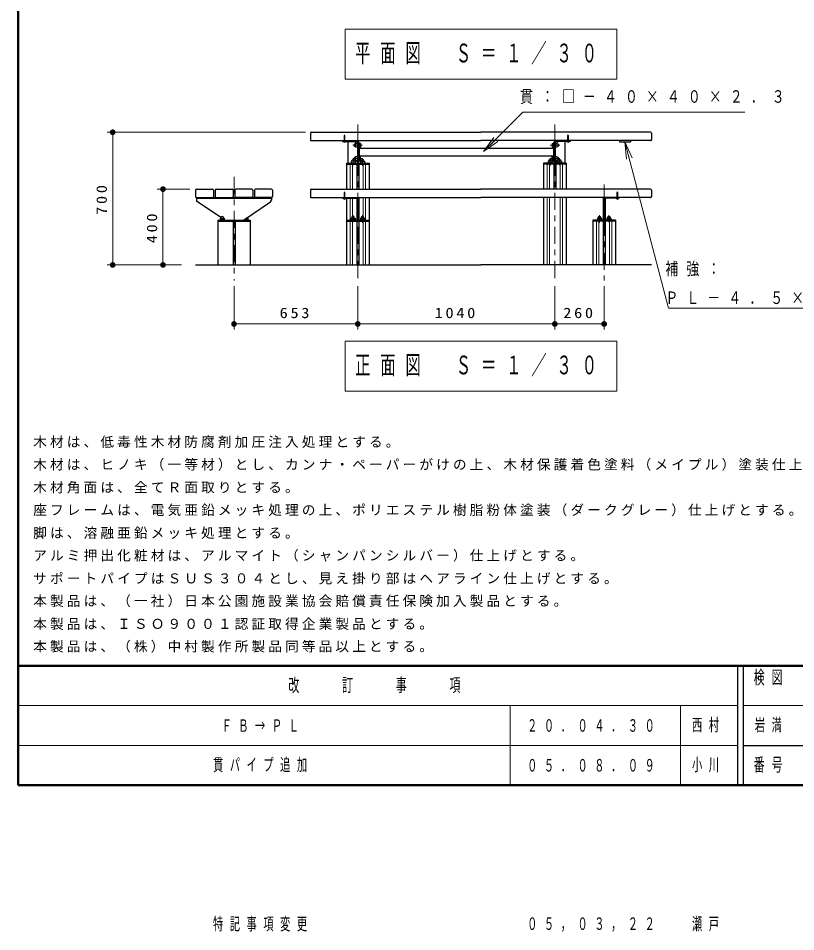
# Model space of a CAD drawing. Units: millimetres on the paper, with parts at other scales. Extents: x -365 to 2, y -26 to 257.
# Drawn here: x -365 to -228.3, y -25.8 to 134.9 of the extents above; entities that cross this region are included whole.
import ezdxf

# ---------------------------------------------------------------- set-up
doc = ezdxf.new("R2010")
doc.units = ezdxf.units.MM
doc.linetypes.add('USER1', pattern=[4.5, 2.5, -2])
doc.linetypes.add('USER2', pattern=[6, 3, -1, 1, -1])
doc.layers.add('99', color=7, linetype='Continuous')
doc.layers.add('CLASS1', color=7, linetype='Continuous', lineweight=25)
doc.layers.add('NAKAMURA図枠', color=7, linetype='Continuous', lineweight=13)
doc.styles.add('ＭＳ ゴシック', font='')
doc.styles.get('ＭＳ ゴシック').set_extended_font_data('MS Gothic')

# ---------------------------------------------------------------- blocks, each defined once
blk = doc.blocks.new('filled_dot')
at = {"color": 0, "linetype": 'Continuous', "lineweight": -2, "const_width": 1.25}
blk.add_lwpolyline([(-0.625, 0, 1), (0.625, 0, 1)], format="xyb", close=True, dxfattribs=at)

msp = doc.modelspace()

# ---------------------------------------------------------------- linework, layer by layer
at = {"layer": 'CLASS1', "lineweight": 13}
for p, q in [((-307.522, 132.99), (-307.522, 124.19)), ((-259.722, 132.99), (-307.522, 132.99)), ((-259.722, 124.19), (-259.722, 132.99)), ((-307.522, 124.19), (-259.722, 124.19)), ((-314.455, 114.846), (-349.39, 114.846)), ((-348.39, 91.512), (-348.39, 114.846)), ((-283.145, 111.445), (-281.377, 113.92)), ((-283.145, 111.445), (-281.024, 113.567)), ((-280.67, 113.213), (-283.145, 111.445)), ((-258.288, 113.154), (-257.531, 110.251)), ((-258.288, 113.154), (-257.047, 110.377)), ((-258.014, 110.125), (-258.288, 113.154)), ((-306.622, 109.212), (-306.622, 104.846)), ((-306.211, 109.212), (-306.211, 104.846)), ((-304.365, 109.212), (-304.365, 104.846)), ((-303.955, 109.212), (-303.955, 104.846)), ((-271.955, 109.212), (-271.955, 104.846)), ((-271.545, 109.212), (-271.545, 104.846)), ((-269.698, 109.212), (-269.698, 104.846)), ((-269.288, 109.212), (-269.288, 104.846)), ((-334.822, 104.846), (-340.545, 104.846)), ((-339.545, 91.512), (-339.545, 104.846)), ((-306.622, 103.229), (-306.622, 99.412)), ((-306.211, 103.229), (-306.211, 100.014)), ((-304.365, 103.379), (-304.365, 100.014)), ((-303.955, 103.379), (-303.955, 99.412)), ((-271.955, 103.379), (-271.955, 91.512)), ((-271.545, 103.379), (-271.545, 91.512)), ((-269.698, 103.229), (-269.698, 91.512)), ((-269.288, 103.229), (-269.288, 91.512)), ((-306.622, 99.212), (-306.622, 91.512)), ((-306.211, 99.212), (-306.211, 91.512)), ((-304.365, 99.212), (-304.365, 91.512)), ((-303.955, 99.212), (-303.955, 91.512)), ((-263.288, 99.212), (-263.288, 91.512)), ((-262.878, 99.212), (-262.878, 91.512)), ((-261.032, 99.212), (-261.032, 91.512)), ((-260.622, 99.212), (-260.622, 91.512)), ((-336.288, 91.512), (-349.39, 91.512)), ((-336.288, 91.512), (-340.545, 91.512)), ((-327.055, 87.783), (-327.055, 80.132)), ((-305.288, 87.783), (-305.288, 80.132)), ((-305.288, 87.783), (-305.288, 80.132)), ((-270.622, 87.783), (-270.622, 80.132)), ((-261.955, 87.783), (-261.955, 80.132)), ((-305.288, 81.132), (-327.055, 81.132)), ((-270.622, 81.132), (-305.288, 81.132)), ((-261.955, 81.132), (-270.622, 81.132)), ((-307.522, 78.124), (-307.522, 69.324)), ((-259.722, 78.124), (-307.522, 78.124)), ((-259.722, 69.324), (-259.722, 78.124)), ((-307.522, 69.324), (-259.722, 69.324))]:
    msp.add_line(p, q, dxfattribs=at)
at = {"layer": 'CLASS1', "linetype": 'USER2', "lineweight": 13}
for p, q in [((-305.288, 116.212), (-305.288, 88.783)), ((-270.622, 116.212), (-270.622, 88.783)), ((-306.154, 112.562), (-304.433, 112.562)), ((-269.756, 112.562), (-271.477, 112.562)), ((-306.154, 110.229), (-304.433, 110.229)), ((-306.122, 110.263), (-306.122, 109.037)), ((-304.455, 110.263), (-304.455, 108.944)), ((-269.756, 110.229), (-271.477, 110.229)), ((-271.455, 110.263), (-271.455, 108.944)), ((-269.789, 110.263), (-269.789, 109.037)), ((-327.055, 107.012), (-327.055, 88.783)), ((-261.955, 105.64), (-261.955, 88.783)), ((-306.122, 100.263), (-306.122, 99.037)), ((-304.455, 100.263), (-304.455, 98.944)), ((-262.788, 100.263), (-262.788, 98.944)), ((-261.122, 100.263), (-261.122, 99.037))]:
    msp.add_line(p, q, dxfattribs=at)
at = {"layer": 'CLASS1'}
for p, q in [((-313.622, 114.679), (-313.622, 113.546)), ((-313.455, 114.846), (-283.622, 114.846)), ((-253.788, 114.846), (-283.622, 114.846)), ((-253.622, 114.679), (-253.622, 113.546)), ((-313.455, 113.379), (-283.622, 113.379)), ((-307.955, 113.379), (-307.955, 113.229)), ((-307.955, 113.229), (-305.363, 113.229)), ((-307.03, 113.229), (-307.03, 109.412)), ((-305.863, 113.229), (-305.363, 112.729)), ((-305.363, 113.229), (-305.363, 109.412)), ((-305.213, 113.229), (-305.213, 109.412)), ((-305.213, 113.062), (-305.063, 113.062)), ((-305.063, 113.062), (-305.063, 109.729)), ((-305.03, 112.912), (-305.063, 112.912)), ((-305.03, 112.912), (-305.03, 112.212)), ((-304.797, 112.895), (-305.03, 112.895)), ((-304.797, 112.895), (-304.797, 112.229)), ((-253.788, 113.379), (-283.622, 113.379)), ((-271.114, 112.895), (-270.88, 112.895)), ((-271.114, 112.895), (-271.114, 112.229)), ((-270.88, 112.912), (-270.847, 112.912)), ((-270.88, 112.912), (-270.88, 112.212)), ((-270.847, 113.062), (-270.847, 109.729)), ((-270.697, 113.062), (-270.847, 113.062)), ((-270.697, 113.229), (-270.697, 109.412)), ((-270.047, 113.229), (-270.547, 112.729)), ((-267.955, 113.229), (-270.547, 113.229)), ((-270.547, 113.229), (-270.547, 109.412)), ((-268.88, 113.229), (-268.88, 109.412)), ((-267.955, 113.379), (-267.955, 113.229)), ((-259.238, 113.379), (-259.238, 113.154)), ((-259.238, 113.154), (-257.338, 113.154)), ((-257.338, 113.379), (-257.338, 113.154)), ((-305.03, 112.212), (-305.063, 112.212)), ((-305.063, 112.062), (-270.847, 112.062)), ((-304.797, 112.229), (-305.03, 112.229)), ((-271.114, 112.229), (-270.88, 112.229)), ((-270.88, 112.212), (-270.847, 112.212)), ((-307.288, 109.412), (-307.288, 104.846)), ((-307.288, 109.412), (-303.288, 109.412)), ((-305.363, 109.912), (-305.863, 109.412)), ((-305.213, 109.729), (-305.063, 109.729)), ((-305.063, 110.729), (-270.847, 110.729)), ((-305.03, 110.579), (-305.063, 110.579)), ((-305.03, 109.879), (-305.063, 109.879)), ((-305.03, 109.879), (-305.03, 110.579)), ((-304.797, 110.562), (-305.03, 110.562)), ((-304.797, 109.895), (-305.03, 109.895)), ((-304.805, 109.746), (-304.105, 109.746)), ((-304.805, 109.746), (-304.805, 109.412)), ((-304.805, 109.479), (-304.105, 109.479)), ((-304.797, 109.895), (-304.797, 110.562)), ((-304.105, 109.746), (-304.105, 109.412)), ((-303.288, 109.412), (-303.288, 104.846)), ((-272.622, 109.412), (-272.622, 104.846)), ((-268.622, 109.412), (-272.622, 109.412)), ((-271.105, 109.746), (-271.805, 109.746)), ((-271.805, 109.746), (-271.805, 109.412)), ((-271.105, 109.479), (-271.805, 109.479)), ((-271.114, 109.895), (-271.114, 110.562)), ((-271.114, 110.562), (-270.88, 110.562)), ((-271.114, 109.895), (-270.88, 109.895)), ((-271.105, 109.746), (-271.105, 109.412)), ((-270.88, 109.879), (-270.88, 110.579)), ((-270.88, 110.579), (-270.847, 110.579)), ((-270.88, 109.879), (-270.847, 109.879)), ((-270.697, 109.729), (-270.847, 109.729)), ((-270.547, 109.912), (-270.047, 109.412)), ((-270.139, 109.746), (-270.139, 109.412)), ((-269.439, 109.746), (-270.139, 109.746)), ((-269.439, 109.479), (-270.139, 109.479)), ((-269.439, 109.746), (-269.439, 109.412)), ((-268.622, 109.412), (-268.622, 104.846)), ((-307.288, 109.212), (-303.288, 109.212)), ((-305.455, 109.212), (-305.455, 104.846)), ((-305.122, 109.212), (-305.122, 104.846)), ((-268.622, 109.212), (-272.622, 109.212)), ((-270.788, 109.212), (-270.788, 104.846)), ((-270.455, 109.212), (-270.455, 104.846)), ((-333.821, 104.679), (-333.821, 103.545)), ((-333.655, 104.845), (-330.855, 104.845)), ((-330.688, 104.679), (-330.688, 103.545)), ((-330.355, 104.679), (-330.355, 103.545)), ((-330.188, 104.845), (-327.388, 104.845)), ((-327.222, 104.679), (-327.222, 103.545)), ((-326.888, 104.679), (-326.888, 103.545)), ((-323.922, 104.845), (-326.722, 104.845)), ((-323.755, 104.679), (-323.755, 103.545)), ((-323.422, 104.679), (-323.422, 103.545)), ((-320.455, 104.845), (-323.255, 104.845)), ((-320.288, 104.679), (-320.288, 103.545)), ((-313.622, 104.679), (-313.622, 103.546)), ((-313.455, 104.846), (-283.622, 104.846)), ((-253.788, 104.846), (-283.622, 104.846)), ((-253.622, 104.679), (-253.622, 103.546)), ((-333.655, 103.379), (-330.855, 103.379)), ((-333.638, 103.379), (-320.388, 103.379)), ((-333.638, 103.379), (-333.638, 102.895)), ((-333.638, 103.229), (-320.472, 103.229)), ((-333.5, 102.636), (-333.638, 102.895)), ((-330.188, 103.379), (-327.388, 103.379)), ((-323.922, 103.379), (-326.722, 103.379)), ((-320.455, 103.379), (-323.255, 103.379)), ((-320.61, 102.636), (-320.472, 102.895)), ((-320.472, 103.379), (-320.472, 102.895)), ((-313.455, 103.379), (-283.622, 103.379)), ((-307.955, 103.379), (-307.955, 103.229)), ((-307.955, 103.229), (-305.363, 103.229)), ((-307.288, 103.229), (-307.288, 91.512)), ((-305.455, 103.229), (-305.455, 99.412)), ((-305.363, 103.229), (-305.363, 99.412)), ((-305.213, 103.229), (-305.213, 99.412)), ((-305.122, 103.379), (-305.122, 99.412)), ((-303.288, 103.379), (-303.288, 91.512)), ((-253.788, 103.379), (-283.622, 103.379)), ((-272.622, 103.379), (-272.622, 91.512)), ((-268.622, 103.229), (-268.622, 91.512)), ((-262.122, 103.379), (-262.122, 99.412)), ((-262.03, 103.229), (-262.03, 99.412)), ((-259.288, 103.229), (-261.88, 103.229)), ((-261.88, 103.229), (-261.88, 99.412)), ((-261.788, 103.229), (-261.788, 99.412)), ((-259.288, 103.379), (-259.288, 103.229)), ((-329.395, 99.866), (-333.5, 102.636)), ((-325.388, 99.412), (-320.61, 102.636)), ((-329.488, 99.745), (-329.488, 99.412)), ((-329.488, 99.745), (-328.788, 99.745)), ((-328.788, 99.745), (-328.788, 99.412)), ((-324.622, 99.745), (-324.894, 99.745)), ((-324.622, 99.745), (-324.622, 99.412)), ((-306.472, 99.746), (-306.472, 99.412)), ((-306.472, 99.746), (-305.772, 99.746)), ((-305.772, 99.746), (-305.772, 99.412)), ((-304.805, 99.746), (-304.105, 99.746)), ((-304.805, 99.746), (-304.805, 99.412)), ((-304.105, 99.746), (-304.105, 99.412)), ((-262.438, 99.746), (-263.138, 99.746)), ((-263.138, 99.746), (-263.138, 99.412)), ((-262.438, 99.746), (-262.438, 99.412)), ((-261.472, 99.746), (-261.472, 99.412)), ((-260.772, 99.746), (-261.472, 99.746)), ((-260.772, 99.746), (-260.772, 99.412)), ((-329.888, 99.412), (-324.222, 99.412)), ((-329.888, 99.412), (-329.888, 91.512)), ((-329.888, 99.212), (-324.222, 99.212)), ((-329.488, 99.479), (-328.788, 99.479)), ((-327.222, 99.212), (-327.222, 91.512)), ((-326.855, 99.212), (-326.855, 91.512)), ((-325.322, 99.457), (-325.322, 99.412)), ((-324.622, 99.479), (-325.289, 99.479)), ((-324.222, 99.412), (-324.222, 91.512)), ((-307.288, 99.412), (-303.288, 99.412)), ((-307.288, 99.212), (-303.288, 99.212)), ((-306.472, 99.479), (-305.772, 99.479)), ((-305.455, 99.212), (-305.455, 91.512)), ((-305.122, 99.212), (-305.122, 91.512)), ((-304.805, 99.479), (-304.105, 99.479)), ((-263.955, 99.412), (-263.955, 91.512)), ((-259.955, 99.412), (-263.955, 99.412)), ((-259.955, 99.212), (-263.955, 99.212)), ((-262.438, 99.479), (-263.138, 99.479)), ((-262.122, 99.212), (-262.122, 91.512)), ((-261.788, 99.212), (-261.788, 91.512)), ((-260.772, 99.479), (-261.472, 99.479)), ((-259.955, 99.412), (-259.955, 91.512)), ((-333.822, 91.512), (-283.622, 91.512)), ((-253.622, 91.512), (-283.622, 91.512))]:
    msp.add_line(p, q, dxfattribs=at)
at = {"layer": 'CLASS1', "linetype": 'USER1', "lineweight": 13}
for p, q in [((-307.622, 114.395), (-307.705, 114.219)), ((-307.705, 114.219), (-307.705, 113.229)), ((-307.622, 114.395), (-307.538, 114.219)), ((-307.538, 114.219), (-307.538, 113.229)), ((-268.288, 114.395), (-268.372, 114.219)), ((-268.372, 114.219), (-268.372, 113.229)), ((-268.288, 114.395), (-268.205, 114.219)), ((-268.205, 114.219), (-268.205, 113.229)), ((-305.663, 112.895), (-305.397, 112.895)), ((-305.663, 112.895), (-305.663, 112.229)), ((-305.397, 112.912), (-305.363, 112.912)), ((-305.397, 112.912), (-305.397, 112.212)), ((-270.514, 112.912), (-270.547, 112.912)), ((-270.514, 112.912), (-270.514, 112.212)), ((-270.247, 112.895), (-270.514, 112.895)), ((-270.247, 112.895), (-270.247, 112.229)), ((-305.663, 112.229), (-305.397, 112.229)), ((-305.397, 112.212), (-305.363, 112.212)), ((-270.514, 112.212), (-270.547, 112.212)), ((-270.247, 112.229), (-270.514, 112.229)), ((-306.472, 109.746), (-306.472, 109.412)), ((-306.472, 109.746), (-305.772, 109.746)), ((-306.472, 109.479), (-305.772, 109.479)), ((-305.772, 109.746), (-305.772, 109.412)), ((-305.663, 110.562), (-305.397, 110.562)), ((-305.663, 109.895), (-305.663, 110.562)), ((-305.663, 109.895), (-305.397, 109.895)), ((-305.397, 110.579), (-305.363, 110.579)), ((-305.397, 109.879), (-305.397, 110.579)), ((-305.397, 109.879), (-305.363, 109.879)), ((-270.514, 110.579), (-270.547, 110.579)), ((-270.514, 109.879), (-270.547, 109.879)), ((-270.514, 109.879), (-270.514, 110.579)), ((-270.247, 110.562), (-270.514, 110.562)), ((-270.247, 109.895), (-270.514, 109.895)), ((-270.247, 109.895), (-270.247, 110.562)), ((-307.622, 104.395), (-307.705, 104.219)), ((-307.705, 104.219), (-307.705, 103.229)), ((-307.622, 104.395), (-307.538, 104.219)), ((-307.538, 104.219), (-307.538, 103.229)), ((-259.622, 104.395), (-259.705, 104.219)), ((-259.705, 104.219), (-259.705, 103.229)), ((-259.622, 104.395), (-259.538, 104.219)), ((-259.538, 104.219), (-259.538, 103.229))]:
    msp.add_line(p, q, dxfattribs=at)
at = {"layer": 'CLASS1', "lineweight": 13}
for points in [[(-283.145, 111.445), (-276.227, 118.363), (-237.227, 118.363)], [(-258.288, 113.154), (-250.661, 83.929), (-220.661, 83.929)]]:
    msp.add_lwpolyline(points, dxfattribs=at)
at = {"layer": 'CLASS1'}
for centre, radius, start, end in [((-313.455, 114.679), 0.167, 90, 180), ((-253.788, 114.679), 0.167, 360, 90), ((-313.455, 113.546), 0.167, 179.99999, 270), ((-307.622, 113.336), 0.229, 208.07248, 331.92752), ((-305.363, 113.229), 0.15, 0, 90), ((-270.547, 113.229), 0.15, 90, 180), ((-268.288, 113.336), 0.229, 208.07248, 331.92752), ((-253.788, 113.546), 0.167, 270, 0.00001), ((-304.455, 109.746), 0.283, 0, 180), ((-271.455, 109.746), 0.283, 360, 180), ((-269.789, 109.746), 0.283, 360, 180), ((-333.655, 104.679), 0.167, 90, 180), ((-330.855, 104.679), 0.167, 0, 90), ((-330.188, 104.679), 0.167, 90, 180), ((-327.388, 104.679), 0.167, 0, 90), ((-326.722, 104.679), 0.167, 90, 180), ((-323.922, 104.679), 0.167, 360, 90), ((-323.255, 104.679), 0.167, 90, 180), ((-320.455, 104.679), 0.167, 360, 90), ((-313.455, 104.679), 0.167, 90, 180), ((-253.788, 104.679), 0.167, 360, 90), ((-333.655, 103.545), 0.167, 179.99999, 270), ((-330.855, 103.545), 0.167, 270, 0), ((-330.188, 103.545), 0.167, 179.99999, 270), ((-327.388, 103.545), 0.167, 270, 0), ((-326.722, 103.545), 0.167, 180, 270), ((-323.922, 103.545), 0.167, 270, 0.00001), ((-323.255, 103.545), 0.167, 180, 270), ((-320.455, 103.545), 0.167, 270, 0.00001), ((-313.455, 103.546), 0.167, 179.99999, 270), ((-307.622, 103.336), 0.229, 208.07248, 331.92752), ((-305.363, 103.229), 0.15, 0, 90), ((-261.88, 103.229), 0.15, 90, 180), ((-259.622, 103.336), 0.229, 208.07248, 331.92752), ((-253.788, 103.546), 0.167, 270, 0.00001), ((-329.138, 99.745), 0.283, 359.99999, 179.99999), ((-324.972, 99.745), 0.283, 0.00001, 25.20722), ((-306.122, 99.746), 0.283, 0, 180), ((-304.455, 99.746), 0.283, 0, 180), ((-262.788, 99.746), 0.283, 360, 180), ((-261.122, 99.746), 0.283, 360, 180)]:
    msp.add_arc(centre, radius, start, end, dxfattribs=at)
at = {"layer": 'CLASS1', "linetype": 'USER1', "lineweight": 13}
for centre, start, end in [((-305.663, 112.562), 89.99999, 270), ((-270.247, 112.562), 270, 90), ((-306.122, 109.746), 0, 180), ((-305.663, 110.229), 89.99999, 270), ((-270.247, 110.229), 270, 90)]:
    msp.add_arc(centre, 0.283, start, end, dxfattribs=at)
at = {"layer": 'NAKAMURA図枠', "lineweight": 50}
for p, q in [((-365, 257), (-365, 0)), ((-365, 21), (0, 21)), ((-365, 0), (0, 0))]:
    msp.add_line(p, q, dxfattribs=at)
at = {"layer": 'NAKAMURA図枠', "lineweight": 25}
for p, q in [((-238.5, 21), (-238.5, 0)), ((-237.5, 21), (-237.5, 0)), ((-237.5, 7), (0, 7))]:
    msp.add_line(p, q, dxfattribs=at)
at = {"layer": 'NAKAMURA図枠'}
for p, q in [((-365, 14), (-238.5, 14)), ((-278.5, 14), (-278.5, 0)), ((-248.5, 14), (-248.5, 0)), ((-237.5, 14), (-182.5, 14)), ((-365, 7), (-238.5, 7))]:
    msp.add_line(p, q, dxfattribs=at)

# ---------------------------------------------------------------- block references
at = {"layer": 'CLASS1', "lineweight": 13, "xscale": 0.4, "yscale": 0.4}
for p, rotation in [((-348.39, 114.846), 270), ((-339.545, 104.846), 270), ((-348.39, 91.512), 90), ((-339.545, 91.512), 90), ((-305.288, 81.132), 180), ((-270.622, 81.132), 180), ((-261.955, 81.132), 180)]:
    msp.add_blockref('filled_dot', p, dxfattribs=dict(at, rotation=rotation))
for p in [(-327.055, 81.132), (-305.288, 81.132), (-270.622, 81.132)]:
    msp.add_blockref('filled_dot', p, dxfattribs=at)

# ---------------------------------------------------------------- texts
at = {"layer": '99', "char_height": 2.199, "style": 'ＭＳ ゴシック'}
for s, insert, attachment_point in [('\\T1.64;\\W0.6;ＦＢ→ＰＬ', (-329.25, 10.5), 4), ('\\T1.64;\\W0.6;２０．０４．３０', (-275.5, 10.5), 4), ('\\T1.64;\\W0.6;西村', (-246.5, 10.5), 4), ('\\T1.64;\\W0.6;岩満', (-232.5, 10.5), 5), ('\\T1.64;\\W0.6;貫パイプ追加', (-330.75, 3.5), 4), ('\\T1.64;\\W0.6;小川', (-246.5, 3.5), 4), ('\\T1.64;\\W0.6;０５．０８．０９', (-275.5, 3.5), 4), ('\\T1.64;\\W0.6;特記事項変更', (-330.75, -24.5), 4), ('\\T1.64;\\W0.6;０５，０３，２２', (-275.5, -24.5), 4), ('\\T1.64;\\W0.6;瀬戸', (-246.5, -24.5), 4)]:
    msp.add_mtext(s, dxfattribs=dict(at, insert=insert, attachment_point=attachment_point))
at = {"layer": 'CLASS1', "style": 'ＭＳ ゴシック'}
for s, insert, char_height, attachment_point in [('\\T1.64;\\W0.6;平面図\u3000Ｓ＝１／３０', (-283.622, 128.59), 3.299, 5), ('\\T1.64;\\W0.75;貫：□－４０×４０×２．３', (-276.727, 121.013), 2.199, 4), ('\\T1.64;\\W0.75;補強：', (-251.175, 90.729), 2.199, 4), ('\\T1.64;\\W0.75;ＰＬ－４．５×３８ｗ', (-251.175, 85.729), 2.199, 4), ('\\T1.33;\\W1.15;653', (-316.172, 82.132), 1.833, 8), ('\\T1.33;\\W1.15;1040', (-287.955, 82.132), 1.833, 8), ('\\T1.33;\\W1.15;260', (-266.288, 82.132), 1.833, 8), ('\\T1.64;\\W0.6;正面図\u3000Ｓ＝１／３０', (-283.622, 73.724), 3.299, 5), ('\\T1.23;木材は、低毒性木材防腐剤加圧注入処理とする。', (-362.369, 59.313), 1.76, 7), ('\\T1.23;木材は、ヒノキ（一等材）とし、カンナ・ペーパーがけの上、木材保護着色塗料（メイプル）塗装仕上げとする。', (-362.369, 55.313), 1.76, 7), ('\\T1.23;木材角面は、全てＲ面取りとする。', (-362.369, 51.313), 1.76, 7), ('\\T1.23;座フレームは、電気亜鉛メッキ処理の上、ポリエステル樹脂粉体塗装（ダークグレー）仕上げとする。', (-362.369, 47.313), 1.76, 7), ('\\T1.23;脚は、溶融亜鉛メッキ処理とする。', (-362.369, 43.313), 1.76, 7), ('\\T1.23;アルミ押出化粧材は、アルマイト（シャンパンシルバー）仕上げとする。', (-362.369, 39.313), 1.76, 7), ('\\T1.23;サポートパイプはＳＵＳ３０４とし、見え掛り部はヘアライン仕上げとする。', (-362.369, 35.313), 1.76, 7), ('\\T1.23;本製品は、（一社）日本公園施設業協会賠償責任保険加入製品とする。', (-362.369, 31.313), 1.76, 7), ('\\T1.23;本製品は、ＩＳＯ９００１認証取得企業製品とする。', (-362.369, 27.313), 1.76, 7), ('\\T1.23;本製品は、（株）中村製作所製品同等品以上とする。', (-362.369, 23.313), 1.76, 7)]:
    msp.add_mtext(s, dxfattribs=dict(at, insert=insert, char_height=char_height, attachment_point=attachment_point))
at = {"layer": 'CLASS1', "char_height": 1.833, "attachment_point": 8, "rotation": 90, "style": 'ＭＳ ゴシック'}
for s, insert in [('\\T1.33;\\W1.15;700', (-349.39, 103.179)), ('\\T1.33;\\W1.15;400', (-340.545, 98.179))]:
    msp.add_mtext(s, dxfattribs=dict(at, insert=insert))
at = {"layer": 'NAKAMURA図枠', "char_height": 2.346, "style": 'ＭＳ ゴシック'}
for s, insert, attachment_point in [('\\T1.64;\\W0.6;検図', (-232.5, 20.167), 2), ('\\T1.64;\\W0.6;改\u3000\u3000訂\u3000\u3000事\u3000\u3000項', (-301.75, 17.5), 5), ('\\T1.64;\\W0.6;番号', (-232.5, 3.5), 5)]:
    msp.add_mtext(s, dxfattribs=dict(at, insert=insert, attachment_point=attachment_point))

doc.saveas('drawing.dxf')
